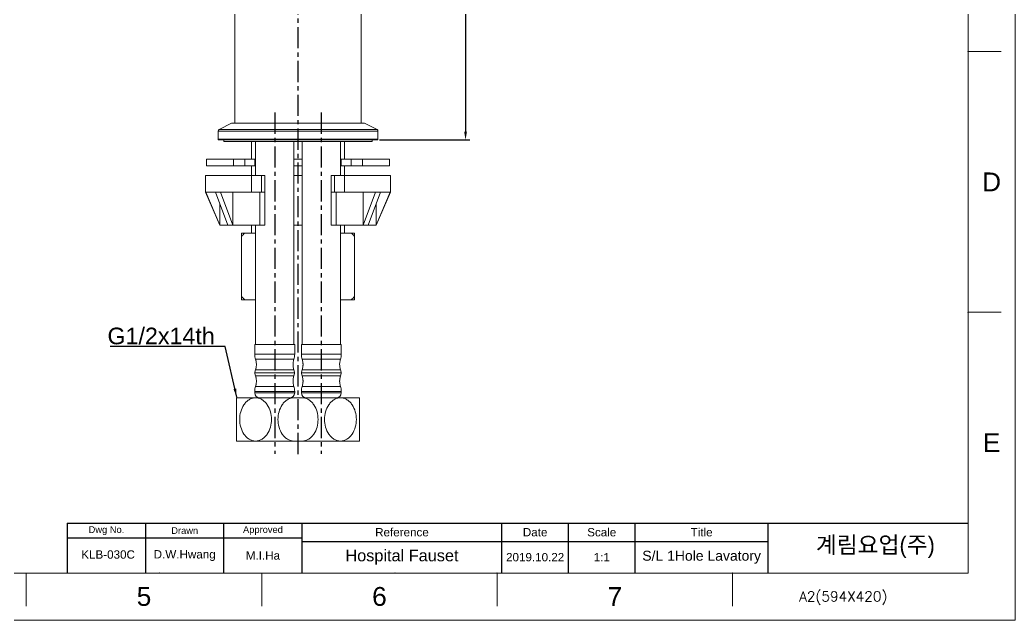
# Model space of a CAD drawing. Header units: millimetres. Extents: x 1968 to 2562, y -639 to -219.
# Drawn here: x 2262.8 to 2561.6, y -639.2 to -458.8 of the extents above; entities that cross this region are included whole.
import ezdxf

# ---------------------------------------------------------------- set-up
doc = ezdxf.new("R2010")
doc.units = ezdxf.units.MM
doc.header["$LTSCALE"] = 0.1
doc.linetypes.add('CENTERX2', pattern=[101.6, 63.5, -12.7, 12.7, -12.7])
doc.layers.get('0').update_dxf_attribs({"lineweight": 13})
for name, color, linetype in [('5', 2, 'Continuous'), ('CENTER', 1, 'CENTERX2'), ('FORM', 7, 'Continuous'), ('TEXT', 2, 'Continuous')]:
    doc.layers.add(name, color=color, linetype=linetype)
doc.layers.add('DIM', color=3, linetype='Continuous', lineweight=9)
doc.styles.add('ROMANS', font='romans')
doc.styles.get("Standard").update_dxf_attribs({"font": 'arial.ttf'})
doc.dimstyles.new('ISO-25', dxfattribs={"dimtxt": 2.5, "dimasz": 2.5, "dimexe": 1.25, "dimexo": 0.625, "dimtad": 1, "dimtxsty": 'Standard', "dimcen": 2.5, "dimadec": 0, "dimazin": 0, "dimtfac": 1, "dimtmove": 0, "dimatfit": 3, "dimfxl": 0, "dimarcsym": 0})

# ---------------------------------------------------------------- blocks, each defined once
blk = doc.blocks.new('*D33')
at = {"layer": 'Defpoints', "color": 0}
for p in [(2346.28, -354.21), (2370.08, -494.9), (2396.6, -494.9)]:
    blk.add_point(p, dxfattribs=at)
at = {"layer": 'DIM', "color": 3, "lineweight": -2}
for p, q in [((2346.91, -354.21), (2397.85, -354.21)), ((2396.6, -356.71), (2396.6, -492.4)), ((2370.71, -494.9), (2397.85, -494.9))]:
    blk.add_line(p, q, dxfattribs=at)
at = {"layer": 'DIM', "color": 3}
for points in [[(2396.18, -356.71), (2397.02, -356.71), (2396.6, -354.21)], [(2396.18, -492.4), (2397.02, -492.4), (2396.6, -494.9)]]:
    blk.add_solid(points, dxfattribs=at)
at = {"layer": 'DIM', "color": 3, "insert": (2392.97, -424.56), "char_height": 5, "attachment_point": 5, "rotation": 90}
blk.add_mtext('140,7', dxfattribs=at)

msp = doc.modelspace()

# ---------------------------------------------------------------- linework, layer by layer
for p, q in [((2547.497, -625.017), (2547.497, -233.299)), ((2547.497, -468.33), (2557.497, -468.33)), ((2547.497, -546.673), (2557.497, -546.673)), ((1981.841, -625.017), (2547.497, -625.017)), ((2264.669, -625.017), (2264.669, -635.017)), ((2335.376, -625.017), (2335.376, -635.017)), ((2406.083, -625.017), (2406.083, -635.017)), ((2476.79, -625.017), (2476.79, -635.017))]:
    msp.add_line(p, q)
at = {"color": 7, "linetype": 'Continuous'}
for p, q in [((2327.282, -381.235), (2327.282, -489.902)), ((2365.282, -381.235), (2365.282, -489.902)), ((2326.282, -489.902), (2322.558, -491.764)), ((2326.282, -489.902), (2366.282, -489.902)), ((2366.282, -489.902), (2370.006, -491.764)), ((2322.282, -492.211), (2322.282, -494.702)), ((2322.282, -492.211), (2370.282, -492.211)), ((2370.006, -491.764), (2322.558, -491.764)), ((2370.282, -492.211), (2370.282, -494.702)), ((2370.282, -494.702), (2322.282, -494.702)), ((2370.082, -494.902), (2322.482, -494.902)), ((2324.032, -494.902), (2324.032, -495.402)), ((2368.532, -495.402), (2324.032, -495.402)), ((2332.282, -500.695), (2332.282, -495.402)), ((2333.532, -505.544), (2333.532, -495.402)), ((2345.032, -556.368), (2345.032, -495.402)), ((2347.532, -556.368), (2347.532, -495.402)), ((2359.032, -505.544), (2359.032, -495.402)), ((2360.282, -500.695), (2360.282, -495.402)), ((2368.532, -494.902), (2368.532, -495.402)), ((2318.782, -500.695), (2333.532, -500.695)), ((2318.782, -502.695), (2318.782, -500.695)), ((2326.875, -500.695), (2326.875, -502.695)), ((2330.286, -500.695), (2330.286, -502.695)), ((2333.286, -502.695), (2333.286, -500.695)), ((2345.032, -500.695), (2347.532, -500.695)), ((2359.032, -500.695), (2373.782, -500.695)), ((2359.278, -500.695), (2359.278, -502.695)), ((2362.278, -500.695), (2362.278, -502.695)), ((2365.689, -500.695), (2365.689, -502.695)), ((2373.782, -502.695), (2373.782, -500.695)), ((2318.782, -502.695), (2333.532, -502.695)), ((2332.282, -505.544), (2332.282, -502.695)), ((2347.532, -502.695), (2345.032, -502.695)), ((2359.032, -502.695), (2373.782, -502.695)), ((2360.282, -505.544), (2360.282, -502.695)), ((2318.532, -505.544), (2336.282, -505.544)), ((2318.532, -510.544), (2318.532, -505.544)), ((2332.351, -505.544), (2332.351, -510.544)), ((2335.282, -510.544), (2335.282, -505.544)), ((2336.282, -505.544), (2336.282, -520.544)), ((2347.532, -505.544), (2345.032, -505.544)), ((2356.282, -505.544), (2374.032, -505.544)), ((2356.282, -520.544), (2356.282, -505.544)), ((2357.282, -505.544), (2357.282, -510.544)), ((2360.213, -510.544), (2360.213, -505.544)), ((2374.032, -510.544), (2374.032, -505.544)), ((2318.532, -510.544), (2336.282, -510.544)), ((2322.782, -520.544), (2318.532, -510.544)), ((2318.573, -510.544), (2322.83, -520.544)), ((2325.222, -520.544), (2321.535, -510.544)), ((2323.035, -510.544), (2326.722, -520.544)), ((2326.722, -520.544), (2326.722, -510.544)), ((2334.793, -510.544), (2334.793, -520.544)), ((2356.282, -510.544), (2374.032, -510.544)), ((2357.771, -520.544), (2357.771, -510.544)), ((2365.842, -510.544), (2365.842, -520.544)), ((2365.842, -520.544), (2369.529, -510.544)), ((2371.029, -510.544), (2367.342, -520.544)), ((2369.734, -520.544), (2373.991, -510.544)), ((2369.782, -520.544), (2374.032, -510.544)), ((2322.83, -520.544), (2322.83, -514.057)), ((2369.734, -514.057), (2369.734, -520.544)), ((2322.782, -520.544), (2336.282, -520.544)), ((2329.282, -522.902), (2333.532, -522.902)), ((2329.282, -542.902), (2329.282, -522.902)), ((2332.282, -522.902), (2332.282, -520.544)), ((2333.532, -556.368), (2333.532, -520.544)), ((2345.032, -520.544), (2347.532, -520.544)), ((2356.282, -520.544), (2369.782, -520.544)), ((2359.032, -556.368), (2359.032, -520.544)), ((2359.032, -522.902), (2363.282, -522.902)), ((2360.282, -522.902), (2360.282, -520.544)), ((2363.282, -542.902), (2363.282, -522.902)), ((2333.532, -542.902), (2329.282, -542.902)), ((2363.282, -542.902), (2359.032, -542.902)), ((2345.282, -556.368), (2333.282, -556.368)), ((2333.282, -556.368), (2333.282, -559.245)), ((2333.282, -556.368), (2333.282, -559.245)), ((2345.282, -556.368), (2345.282, -559.245)), ((2345.282, -556.368), (2345.282, -559.245)), ((2359.282, -556.368), (2347.282, -556.368)), ((2347.282, -556.368), (2347.282, -559.245)), ((2347.282, -556.368), (2347.282, -559.245)), ((2359.282, -556.368), (2359.282, -559.245)), ((2359.282, -556.368), (2359.282, -559.245)), ((2333.282, -559.245), (2345.282, -559.245)), ((2333.532, -560.807), (2345.032, -560.807)), ((2347.282, -559.245), (2359.282, -559.245)), ((2347.532, -560.807), (2359.032, -560.807)), ((2345.25, -564.868), (2333.314, -564.868)), ((2345.038, -563.946), (2333.526, -563.946)), ((2359.25, -564.868), (2347.314, -564.868)), ((2359.038, -563.946), (2347.526, -563.946)), ((2333.526, -565.79), (2345.038, -565.79)), ((2347.526, -565.79), (2359.038, -565.79)), ((2345.282, -570.49), (2333.282, -570.49)), ((2333.282, -570.49), (2333.282, -570.868)), ((2333.282, -570.49), (2333.282, -570.868)), ((2345.032, -568.929), (2333.532, -568.929)), ((2345.282, -570.49), (2345.282, -570.868)), ((2345.282, -570.49), (2345.282, -570.868)), ((2359.282, -570.49), (2347.282, -570.49)), ((2347.282, -570.49), (2347.282, -570.868)), ((2347.282, -570.49), (2347.282, -570.868)), ((2359.032, -568.929), (2347.532, -568.929)), ((2359.282, -570.49), (2359.282, -570.868)), ((2359.282, -570.49), (2359.282, -570.868)), ((2327.782, -572.368), (2364.782, -572.368)), ((2327.782, -585.368), (2327.782, -572.368)), ((2345.282, -570.868), (2333.282, -570.868)), ((2359.282, -570.868), (2347.282, -570.868)), ((2364.782, -572.368), (2364.782, -585.368)), ((2327.782, -585.368), (2364.782, -585.368))]:
    msp.add_line(p, q, dxfattribs=at)
for centre, radius, start, end in [((2322.782, -492.211), 0.5, 116.56505, 180), ((2369.782, -492.211), 0.5, 0, 63.43495), ((2322.482, -494.702), 0.2, 180, 270), ((2370.082, -494.702), 0.2, 270, 0), ((2338.282, -559.245), 5, 180, 198.19487), ((2328.745, -562.375), 5.037, 6.00292, 18.14576), ((2328.79, -562.368), 4.992, 353.74965, 5.97064), ((2349.774, -562.368), 4.992, 174.02936, 186.25035), ((2349.819, -562.375), 5.037, 161.85424, 173.99708), ((2340.282, -559.245), 5, 341.80513, 360), ((2352.282, -559.245), 5, 180, 198.19487), ((2342.745, -562.375), 5.037, 6.00292, 18.14576), ((2342.79, -562.368), 4.992, 353.74965, 5.97064), ((2363.774, -562.368), 4.992, 174.02936, 186.25035), ((2363.819, -562.375), 5.037, 161.85424, 173.99708), ((2354.282, -559.245), 5, 341.80513, 360), ((2338.271, -565.525), 5, 161.59867, 172.45284), ((2338.271, -564.211), 5, 187.54716, 198.40133), ((2328.746, -562.361), 5.037, 341.64814, 353.7205), ((2349.818, -562.361), 5.037, 186.2795, 198.35186), ((2340.293, -565.525), 5, 7.54716, 18.40133), ((2340.293, -564.211), 5, 341.59867, 352.45284), ((2352.271, -565.525), 5, 161.59867, 172.45284), ((2352.271, -564.211), 5, 187.54716, 198.40133), ((2342.746, -562.361), 5.037, 341.64814, 353.7205), ((2363.818, -562.361), 5.037, 186.2795, 198.35186), ((2354.293, -565.525), 5, 7.54716, 18.40133), ((2354.293, -564.211), 5, 341.59867, 352.45284), ((2328.746, -567.375), 5.037, 6.20806, 18.35165), ((2328.79, -567.368), 4.992, 353.95701, 6.17803), ((2349.774, -567.368), 4.992, 173.82197, 186.04299), ((2349.818, -567.375), 5.037, 161.64835, 173.79194), ((2342.746, -567.375), 5.037, 6.20806, 18.35165), ((2342.79, -567.368), 4.992, 353.95701, 6.17803), ((2363.774, -567.368), 4.992, 173.82197, 186.04299), ((2363.818, -567.375), 5.037, 161.64835, 173.79194), ((2338.282, -570.49), 5, 161.80513, 180), ((2328.746, -567.36), 5.037, 341.85404, 353.92563), ((2349.818, -567.36), 5.037, 186.07437, 198.14596), ((2340.282, -570.49), 5, 0, 18.19487), ((2352.282, -570.49), 5, 161.80513, 180), ((2342.746, -567.36), 5.037, 341.85404, 353.92563), ((2363.818, -567.36), 5.037, 186.07437, 198.14596), ((2354.282, -570.49), 5, 0, 18.19487), ((2334.782, -570.868), 1.5, 180, 270), ((2343.782, -570.868), 1.5, 270, 0), ((2348.782, -570.868), 1.5, 180, 270), ((2357.782, -570.868), 1.5, 270, 0)]:
    msp.add_arc(centre, radius, start, end, dxfattribs=at)
for centre, major_axis, start_param, end_param in [((2328.782, -562.368), (-5, 0), 9.1036142, 9.7423384), ((2349.782, -562.368), (0, 5), 1.4667484, 1.6797046), ((2349.782, -562.368), (5, 0), 2.8240322, 3.0375447), ((2342.782, -562.368), (-5, 0), 9.1036142, 9.7423384), ((2363.782, -562.368), (0, 5), 1.4667484, 1.6797046), ((2363.782, -562.368), (5, 0), 2.8240322, 3.0375447), ((2349.782, -562.368), (5, 0), -3.0326844, -2.8204289), ((2363.782, -562.368), (5, 0), -3.0326844, -2.8204289), ((2328.782, -567.368), (-5, 0), 9.1072175, 9.7459418), ((2349.782, -567.368), (5, 0), 3.0339413, 3.2468976), ((2349.782, -567.368), (0, 5), 1.2496325, 1.463145), ((2342.782, -567.368), (-5, 0), 9.1072175, 9.7459418), ((2363.782, -567.368), (5, 0), 2.8204289, 3.2468976), ((2349.782, -567.368), (0, 5), -4.6070841, -4.3948286), ((2363.782, -567.368), (0, 5), -4.6070841, -4.3948286)]:
    msp.add_ellipse(centre, major_axis=major_axis, ratio=1, start_param=start_param, end_param=end_param, dxfattribs=at)
for points, knots in [([(2330.284, -522.902), (2330.103, -523.052), (2329.757, -523.374), (2329.438, -523.722), (2329.282, -523.902)], [0, 0, 0, 0, 0.4970687, 1, 1, 1, 1]), ([(2363.282, -523.902), (2363.127, -523.722), (2362.807, -523.374), (2362.461, -523.052), (2362.28, -522.902)], [0, 0, 0, 0, 0.5029317, 1, 1, 1, 1]), ([(2330.284, -542.902), (2330.103, -542.752), (2329.757, -542.43), (2329.438, -542.081), (2329.282, -541.902)], [0, 0, 0, 0, 0.4970637, 1, 1, 1, 1]), ([(2363.282, -541.902), (2363.127, -542.081), (2362.807, -542.43), (2362.461, -542.752), (2362.28, -542.902)], [0, 0, 0, 0, 0.502937, 1, 1, 1, 1]), ([(2333.532, -572.368), (2333.191, -572.368), (2332.499, -572.473), (2331.541, -572.918), (2330.699, -573.6), (2329.756, -574.76), (2328.969, -576.54), (2328.66, -578.868), (2328.969, -581.196), (2329.756, -582.976), (2330.699, -584.136), (2331.541, -584.818), (2332.499, -585.263), (2333.191, -585.368), (2333.532, -585.368)], [0, 0, 0, 0, 0.05763, 0.1163834, 0.176892, 0.2392347, 0.367935, 0.4999998, 0.6320647, 0.7607652, 0.8231079, 0.8836164, 0.9423699, 1, 1, 1, 1]), ([(2333.532, -585.368), (2333.873, -585.368), (2334.565, -585.263), (2335.523, -584.818), (2336.365, -584.136), (2337.308, -582.976), (2338.095, -581.196), (2338.404, -578.868), (2338.095, -576.54), (2337.308, -574.76), (2336.365, -573.6), (2335.523, -572.918), (2334.565, -572.473), (2333.873, -572.368), (2333.532, -572.368)], [0, 0, 0, 0, 0.0576301, 0.1163836, 0.1768921, 0.2392347, 0.3679349, 0.4999999, 0.6320649, 0.7607652, 0.8231078, 0.8836164, 0.9423699, 1, 1, 1, 1]), ([(2345.032, -572.368), (2344.691, -572.368), (2344, -572.473), (2343.041, -572.918), (2342.199, -573.599), (2341.256, -574.76), (2340.469, -576.539), (2340.16, -578.868), (2340.469, -581.196), (2341.256, -582.976), (2342.199, -584.136), (2343.04, -584.818), (2343.999, -585.263), (2344.691, -585.368), (2345.032, -585.368)], [0, 0, 0, 0, 0.0576235, 0.1163673, 0.1768743, 0.2392212, 0.3679227, 0.4999867, 0.6320511, 0.7607502, 0.8230965, 0.883613, 0.9423746, 1, 1, 1, 1]), ([(2347.532, -585.368), (2347.873, -585.368), (2348.565, -585.263), (2349.523, -584.818), (2350.365, -584.136), (2351.308, -582.976), (2352.095, -581.196), (2352.404, -578.868), (2352.095, -576.54), (2351.308, -574.76), (2350.365, -573.6), (2349.523, -572.918), (2348.565, -572.473), (2347.873, -572.368), (2347.532, -572.368)], [0, 0, 0, 0, 0.0576301, 0.1163836, 0.1768921, 0.2392347, 0.3679349, 0.4999999, 0.6320649, 0.7607652, 0.8231078, 0.8836164, 0.9423699, 1, 1, 1, 1]), ([(2359.032, -572.368), (2358.691, -572.368), (2358, -572.473), (2357.041, -572.918), (2356.199, -573.599), (2355.256, -574.76), (2354.469, -576.539), (2354.16, -578.868), (2354.469, -581.196), (2355.256, -582.976), (2356.199, -584.136), (2357.04, -584.818), (2357.999, -585.263), (2358.691, -585.368), (2359.032, -585.368)], [0, 0, 0, 0, 0.0576235, 0.1163673, 0.1768743, 0.2392212, 0.3679227, 0.4999867, 0.6320511, 0.7607502, 0.8230965, 0.883613, 0.9423746, 1, 1, 1, 1]), ([(2359.032, -585.368), (2359.373, -585.368), (2360.065, -585.263), (2361.023, -584.818), (2361.865, -584.136), (2362.808, -582.976), (2363.595, -581.196), (2363.904, -578.868), (2363.595, -576.54), (2362.808, -574.76), (2361.865, -573.6), (2361.023, -572.918), (2360.065, -572.473), (2359.373, -572.368), (2359.032, -572.368)], [0, 0, 0, 0, 0.05763, 0.1163835, 0.1768921, 0.2392348, 0.3679353, 0.5000001, 0.6320649, 0.7607653, 0.823108, 0.8836165, 0.94237, 1, 1, 1, 1])]:
    msp.add_open_spline(points, degree=3, knots=knots, dxfattribs=at)
for p in [(2547.497, -468.33), (2547.497, -546.673), (2304.669, -625.017), (2375.376, -625.017), (2406.083, -625.017), (2476.79, -625.017)]:
    msp.add_point(p)
at = {"layer": 'CENTER'}
for p, q in [((2346.282, -589.265), (2346.282, -347.371)), ((2339.282, -486.672), (2339.282, -589.195)), ((2353.282, -486.672), (2353.282, -589.195))]:
    msp.add_line(p, q, dxfattribs=at)
at = {"layer": 'DIM', "color": 7}
msp.add_lwpolyline([(1967.699, -219.158), (2561.638, -219.158), (2561.638, -639.158), (1967.699, -639.158)], close=True, dxfattribs=at)
msp.add_point((2561.638, -639.158), dxfattribs=at)
at = {"layer": 'FORM'}
for p, q in [((2276.997, -610.017), (2547.497, -610.017)), ((2276.997, -610.017), (2276.997, -625.017)), ((2300.497, -610.017), (2300.497, -625.017)), ((2323.997, -625.017), (2323.997, -610.017)), ((2347.497, -625.017), (2347.497, -610.017)), ((2407.497, -625.017), (2407.497, -610.017)), ((2407.497, -625.017), (2407.497, -610.017)), ((2407.497, -625.017), (2407.497, -610.017)), ((2427.497, -625.017), (2427.497, -610.017)), ((2447.497, -625.017), (2447.497, -610.017)), ((2487.497, -625.017), (2487.497, -610.017)), ((2347.497, -614.517), (2276.997, -614.517)), ((2347.497, -615.517), (2487.497, -615.517))]:
    msp.add_line(p, q, dxfattribs=at)
at = {"layer": 'TEXT'}
msp.add_point((2323.997, -614.517), dxfattribs=at)

# ---------------------------------------------------------------- texts
at = {"char_height": 5.657, "attachment_point": 5}
for s, width, insert in [('D', 10, (2554.568, -507.501)), ('E', 10, (2554.568, -585.845)), ('5', 50, (2300.022, -632.087)), ('6', 50, (2370.729, -632.087)), ('7', 50, (2441.436, -632.087))]:
    msp.add_mtext_dynamic_manual_height_columns(s, width=width, gutter_width=12.5, heights=[0], dxfattribs=dict(at, insert=insert))
at = {"layer": '5', "style": 'ROMANS'}
msp.add_text(' A2(594X420)', height=3, dxfattribs=at).set_placement((2494.742, -633.529))
at = {"layer": 'DIM', "insert": (2321.279, -556.359), "char_height": 5, "attachment_point": 9}
msp.add_mtext('G1/2x14th', dxfattribs=at)
at = {"layer": 'TEXT', "attachment_point": 5}
for s, width, insert, char_height in [('Dwg No.', 23.5, (2288.747, -612.267), 2), ('Drawn', 23.5, (2312.247, -612.267), 2), ('Approved', 23.5, (2335.747, -612.267), 2), ('Reference', 60, (2377.497, -612.767), 2.5), ('Date', 20, (2417.497, -612.767), 2.5), ('Scale', 20, (2437.497, -612.767), 2.5), ('Title', 40, (2467.497, -612.767), 2.5), ('KLB-030C', 23.5, (2289.239, -619.467), 2.5), ('D.W.Hwang', 23.5, (2312.247, -619.767), 2.5), ('M.I.Ha', 23.5, (2335.747, -619.767), 2.5), ('Hospital Fauset', 60, (2377.497, -620.267), 3.5), ('S/L 1Hole Lavatory', 40, (2467.497, -620.267), 3), ('2019.10.22', 20, (2417.497, -620.267), 2.5), ('1:1', 20, (2437.497, -620.267), 2.5)]:
    msp.add_mtext_dynamic_manual_height_columns(s, width=width, gutter_width=12.5, heights=[0], dxfattribs=dict(at, insert=insert, char_height=char_height))
at = {"layer": 'TEXT', "linetype": 'CENTERX2', "insert": (2519.674, -617.275), "char_height": 5, "attachment_point": 5}
msp.add_mtext_dynamic_manual_height_columns('{\\fHYGothic-Medium|b0|i0|c129|p18;계림요업(주)}', width=60, gutter_width=12.5, heights=[0], dxfattribs=at)

# ---------------------------------------------------------------- dimensions: what is measured, and where the dimension line sits
at = {"layer": 'DIM', "color": 7}
dim = msp.add_linear_dim(base=(2396.6, -494.902), p1=(2346.282, -354.214), p2=(2370.082, -494.902), angle=90, dimstyle='ISO-25', override={"dimtxt": 5, "dimdec": 1, "dimcen": 5, "dimclrd": 3, "dimclre": 3, "dimclrt": 3, "dimtdec": 1, "dimfxl": 1.25, "dimtfill": 1}, dxfattribs=at)
dim.commit()
dim.dimension.update_dxf_attribs({"geometry": '*D33', "text_midpoint": (2396.6, -424.558), "dimtype": 160})

# ---------------------------------------------------------------- leaders
at = {"layer": 'DIM', "annotation_type": 0, "has_hookline": 1, "hookline_direction": 1, "text_width": 31.385}
msp.add_leader([(2327.859, -572.129), (2324.404, -556.984), (2321.904, -556.984)], dimstyle='ISO-25', override={"dimtxt": 5, "dimcen": 5, "dimfxl": 1.25}, dxfattribs=at)

doc.saveas('drawing.dxf')
